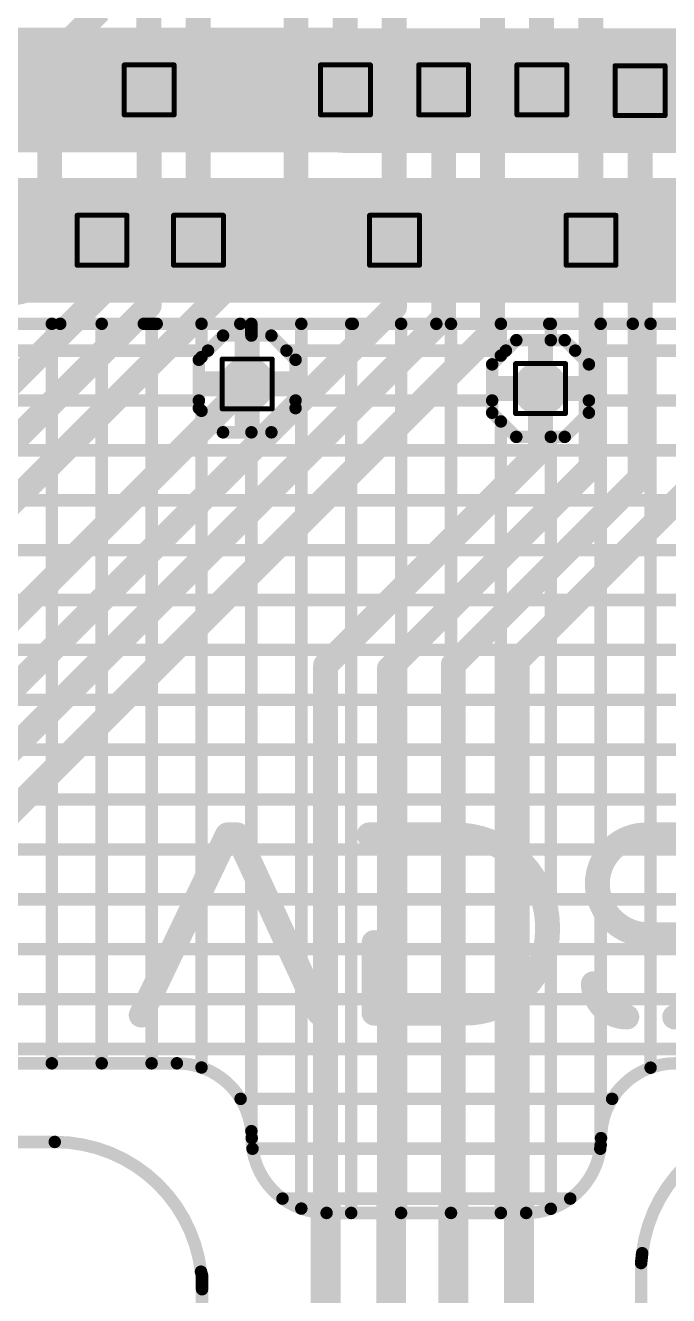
# Model space of a CAD drawing. Header units: inches. Extents: x -3.9 to 9.5, y -7 to 2.6.
# Drawn here: x -0.01 to 0.248, y -0.864 to -0.355 of the extents above; entities that cross this region are included whole.
import ezdxf

# ---------------------------------------------------------------- set-up
doc = ezdxf.new("R2010")
doc.units = ezdxf.units.IN
doc.header["$MEASUREMENT"] = 0
for name, color, linetype in [('Board Outline', 216, 'Continuous'), ('Bottom Layer', 5, 'Continuous'), ('Bottom Solder', 6, 'Continuous'), ('Drill Drawing', 1, 'Continuous'), ('Top Layer', 1, 'Continuous'), ('Top Overlay', 2, 'Continuous'), ('Top Solder', 216, 'Continuous'), ('Via Holes', 16, 'Continuous')]:
    doc.layers.add(name, color=color, linetype=linetype)

msp = doc.modelspace()

# ---------------------------------------------------------------- hatches: boundary and pattern name
at = {"layer": 'Bottom Layer'}
h = msp.add_hatch(color=5, dxfattribs=at)
edge = h.paths.add_edge_path()
edge.add_arc((0.03964, -0.38081), 0.00689, 0, 360)
h = msp.add_hatch(color=5, dxfattribs=at)
edge = h.paths.add_edge_path()
edge.add_arc((0.11831, -0.38081), 0.00689, 0, 360)
h = msp.add_hatch(color=5, dxfattribs=at)
edge = h.paths.add_edge_path()
edge.add_arc((0.15768, -0.38081), 0.00689, 0, 360)
h = msp.add_hatch(color=5, dxfattribs=at)
edge = h.paths.add_edge_path()
edge.add_arc((0.19705, -0.38081), 0.00689, 0, 360)
h = msp.add_hatch(color=5, dxfattribs=at)
edge = h.paths.add_edge_path()
edge.add_arc((0.23642, -0.38111), 0.00689, 0, 360)
h = msp.add_hatch(color=5, dxfattribs=at)
edge = h.paths.add_edge_path()
edge.add_arc((0.02075, -0.44111), 0.00689, 0, 360)
h = msp.add_hatch(color=5, dxfattribs=at)
edge = h.paths.add_edge_path()
edge.add_arc((0.05941, -0.44111), 0.00689, 0, 360)
h = msp.add_hatch(color=5, dxfattribs=at)
edge = h.paths.add_edge_path()
edge.add_arc((0.138, -0.44111), 0.00689, 0, 360)
h = msp.add_hatch(color=5, dxfattribs=at)
edge = h.paths.add_edge_path()
edge.add_arc((0.21674, -0.44111), 0.00689, 0, 360)
h = msp.add_hatch(color=5, dxfattribs=at)
edge = h.paths.add_edge_path()
edge.add_arc((0.07894, -0.49872), 0.00689, 0, 360)
h = msp.add_hatch(color=5, dxfattribs=at)
edge = h.paths.add_edge_path()
edge.add_arc((0.19651, -0.50057), 0.00689, 0, 360)
at = {"layer": 'Bottom Solder'}
h = msp.add_hatch(color=6, dxfattribs=at)
edge = h.paths.add_edge_path()
edge.add_arc((0.03964, -0.38081), 0.01089, 0, 360)
h = msp.add_hatch(color=6, dxfattribs=at)
edge = h.paths.add_edge_path()
edge.add_arc((0.11831, -0.38081), 0.01089, 0, 360)
h = msp.add_hatch(color=6, dxfattribs=at)
edge = h.paths.add_edge_path()
edge.add_arc((0.15768, -0.38081), 0.01089, 0, 360)
h = msp.add_hatch(color=6, dxfattribs=at)
edge = h.paths.add_edge_path()
edge.add_arc((0.19705, -0.38081), 0.01089, 0, 360)
h = msp.add_hatch(color=6, dxfattribs=at)
edge = h.paths.add_edge_path()
edge.add_arc((0.23642, -0.38111), 0.01089, 0, 360)
h = msp.add_hatch(color=6, dxfattribs=at)
edge = h.paths.add_edge_path()
edge.add_arc((0.02075, -0.44111), 0.01089, 0, 360)
h = msp.add_hatch(color=6, dxfattribs=at)
edge = h.paths.add_edge_path()
edge.add_arc((0.05941, -0.44111), 0.01089, 0, 360)
h = msp.add_hatch(color=6, dxfattribs=at)
edge = h.paths.add_edge_path()
edge.add_arc((0.138, -0.44111), 0.01089, 0, 360)
h = msp.add_hatch(color=6, dxfattribs=at)
edge = h.paths.add_edge_path()
edge.add_arc((0.21674, -0.44111), 0.01089, 0, 360)
h = msp.add_hatch(color=6, dxfattribs=at)
edge = h.paths.add_edge_path()
edge.add_arc((0.07894, -0.49872), 0.01089, 0, 360)
h = msp.add_hatch(color=6, dxfattribs=at)
edge = h.paths.add_edge_path()
edge.add_arc((0.19651, -0.50057), 0.01089, 0, 360)
at = {"layer": 'Top Layer'}
h = msp.add_hatch(color=1, dxfattribs=at)
edge = h.paths.add_edge_path()
edge.add_arc((0.03964, -0.38081), 0.00689, 0, 360)
h = msp.add_hatch(color=1, dxfattribs=at)
edge = h.paths.add_edge_path()
edge.add_arc((0.11831, -0.38081), 0.00689, 0, 360)
h = msp.add_hatch(color=1, dxfattribs=at)
edge = h.paths.add_edge_path()
edge.add_arc((0.15768, -0.38081), 0.00689, 0, 360)
h = msp.add_hatch(color=1, dxfattribs=at)
edge = h.paths.add_edge_path()
edge.add_arc((0.19705, -0.38081), 0.00689, 0, 360)
h = msp.add_hatch(color=1, dxfattribs=at)
edge = h.paths.add_edge_path()
edge.add_arc((0.23642, -0.38111), 0.00689, 0, 360)
h = msp.add_hatch(color=1, dxfattribs=at)
edge = h.paths.add_edge_path()
edge.add_arc((0.02075, -0.44111), 0.00689, 0, 360)
h = msp.add_hatch(color=1, dxfattribs=at)
edge = h.paths.add_edge_path()
edge.add_arc((0.05941, -0.44111), 0.00689, 0, 360)
h = msp.add_hatch(color=1, dxfattribs=at)
edge = h.paths.add_edge_path()
edge.add_arc((0.138, -0.44111), 0.00689, 0, 360)
h = msp.add_hatch(color=1, dxfattribs=at)
edge = h.paths.add_edge_path()
edge.add_arc((0.21674, -0.44111), 0.00689, 0, 360)
h = msp.add_hatch(color=1, dxfattribs=at)
edge = h.paths.add_edge_path()
edge.add_arc((0.07894, -0.49872), 0.00689, 0, 360)
h = msp.add_hatch(color=1, dxfattribs=at)
edge = h.paths.add_edge_path()
edge.add_arc((0.19651, -0.50057), 0.00689, 0, 360)
at = {"layer": 'Top Solder'}
h = msp.add_hatch(color=216, dxfattribs=at)
edge = h.paths.add_edge_path()
edge.add_arc((0.03964, -0.38081), 0.01089, 0, 360)
h = msp.add_hatch(color=216, dxfattribs=at)
edge = h.paths.add_edge_path()
edge.add_arc((0.11831, -0.38081), 0.01089, 0, 360)
h = msp.add_hatch(color=216, dxfattribs=at)
edge = h.paths.add_edge_path()
edge.add_arc((0.15768, -0.38081), 0.01089, 0, 360)
h = msp.add_hatch(color=216, dxfattribs=at)
edge = h.paths.add_edge_path()
edge.add_arc((0.19705, -0.38081), 0.01089, 0, 360)
h = msp.add_hatch(color=216, dxfattribs=at)
edge = h.paths.add_edge_path()
edge.add_arc((0.23642, -0.38111), 0.01089, 0, 360)
h = msp.add_hatch(color=216, dxfattribs=at)
edge = h.paths.add_edge_path()
edge.add_arc((0.02075, -0.44111), 0.01089, 0, 360)
h = msp.add_hatch(color=216, dxfattribs=at)
edge = h.paths.add_edge_path()
edge.add_arc((0.05941, -0.44111), 0.01089, 0, 360)
h = msp.add_hatch(color=216, dxfattribs=at)
edge = h.paths.add_edge_path()
edge.add_arc((0.138, -0.44111), 0.01089, 0, 360)
h = msp.add_hatch(color=216, dxfattribs=at)
edge = h.paths.add_edge_path()
edge.add_arc((0.21674, -0.44111), 0.01089, 0, 360)
h = msp.add_hatch(color=216, dxfattribs=at)
edge = h.paths.add_edge_path()
edge.add_arc((0.07894, -0.49872), 0.01089, 0, 360)
h = msp.add_hatch(color=216, dxfattribs=at)
edge = h.paths.add_edge_path()
edge.add_arc((0.19651, -0.50057), 0.01089, 0, 360)
at = {"layer": 'Via Holes'}
h = msp.add_hatch(color=7, dxfattribs=at)
edge = h.paths.add_edge_path()
edge.add_arc((0.03964, -0.38081), 0.00394, 0, 360)
h = msp.add_hatch(color=7, dxfattribs=at)
edge = h.paths.add_edge_path()
edge.add_arc((0.11831, -0.38081), 0.00394, 0, 360)
h = msp.add_hatch(color=7, dxfattribs=at)
edge = h.paths.add_edge_path()
edge.add_arc((0.15768, -0.38081), 0.00394, 0, 360)
h = msp.add_hatch(color=7, dxfattribs=at)
edge = h.paths.add_edge_path()
edge.add_arc((0.19705, -0.38081), 0.00394, 0, 360)
h = msp.add_hatch(color=7, dxfattribs=at)
edge = h.paths.add_edge_path()
edge.add_arc((0.23642, -0.38111), 0.00394, 0, 360)
h = msp.add_hatch(color=7, dxfattribs=at)
edge = h.paths.add_edge_path()
edge.add_arc((0.02075, -0.44111), 0.00394, 0, 360)
h = msp.add_hatch(color=7, dxfattribs=at)
edge = h.paths.add_edge_path()
edge.add_arc((0.05941, -0.44111), 0.00394, 0, 360)
h = msp.add_hatch(color=7, dxfattribs=at)
edge = h.paths.add_edge_path()
edge.add_arc((0.138, -0.44111), 0.00394, 0, 360)
h = msp.add_hatch(color=7, dxfattribs=at)
edge = h.paths.add_edge_path()
edge.add_arc((0.21674, -0.44111), 0.00394, 0, 360)
h = msp.add_hatch(color=7, dxfattribs=at)
edge = h.paths.add_edge_path()
edge.add_arc((0.07894, -0.49872), 0.00394, 0, 360)
h = msp.add_hatch(color=7, dxfattribs=at)
edge = h.paths.add_edge_path()
edge.add_arc((0.19651, -0.50057), 0.00394, 0, 360)

# ---------------------------------------------------------------- linework, layer by layer
at = {"layer": 'Board Outline', "const_width": 0.005}
for points in [[(0.23725, -0.84725, -0.37962), (0.29588, -0.79524)], [(0.00179, -0.80264, -0.37962), (0.06042, -0.85466)]]:
    msp.add_lwpolyline(points, format="xyb", dxfattribs=at)
for points in [[(-0.03762, -0.80264), (0.00179, -0.80264)], [(0.23683, -0.85119), (0.23725, -0.84725)], [(0.23683, -0.89088), (0.23683, -0.85119)], [(0.06042, -0.85466), (0.06084, -0.85623)], [(0.06084, -0.86123), (0.06084, -0.85623)], [(0.06084, -0.86123), (0.06084, -0.8617)], [(0.06084, -0.87723), (0.06084, -0.8617)]]:
    msp.add_lwpolyline(points, dxfattribs=at)
at = {"layer": 'Board Outline', "const_width": 0.0025}
for points in [[(0.00054, -0.80264, 1), (0.00304, -0.80264, 1)], [(0.00054, -0.80264, 1), (0.00304, -0.80264, 1)], [(0.236, -0.84725, 1), (0.2385, -0.84725, 1)], [(0.236, -0.84725, 1), (0.2385, -0.84725, 1)], [(0.23558, -0.85119, 1), (0.23808, -0.85119, 1)], [(0.23558, -0.85119, 1), (0.23808, -0.85119, 1)], [(0.05917, -0.85466, 1), (0.06167, -0.85466, 1)], [(0.05917, -0.85466, 1), (0.06167, -0.85466, 1)], [(0.05959, -0.85623, 1), (0.06209, -0.85623, 1)], [(0.05959, -0.85623, 1), (0.06209, -0.85623, 1)], [(0.05959, -0.86123, 1), (0.06209, -0.86123, 1)], [(0.05959, -0.86123, 1), (0.06209, -0.86123, 1)], [(0.05959, -0.8617, 1), (0.06209, -0.8617, 1)], [(0.05959, -0.8617, 1), (0.06209, -0.8617, 1)]]:
    msp.add_lwpolyline(points, format="xyb", close=True, dxfattribs=at)
at = {"layer": 'Bottom Layer'}
for points, const_width in [([(0.03954, -0.38071), (0.03954, -0.08312)], 0.01), ([(0.05927, -0.44111), (0.05927, -0.08316)], 0.01), ([(0.09849, -0.4325), (0.09849, -0.08301)], 0.01), ([(0.11818, -0.38081), (0.11818, -0.08301)], 0.01), ([(0.13786, -0.44111), (0.13786, -0.08301)], 0.01), ([(0.17724, -0.47763), (0.17724, -0.08301)], 0.01), ([(0.19692, -0.38081), (0.19692, -0.08301)], 0.01), ([(0.21667, -0.44105), (0.21667, -0.08308)], 0.01), ([(-0.00025, -0.36911), (0.01975, -0.34911)], 0.01), ([(-0.00025, -0.44711), (-0.00025, -0.36911)], 0.01), ([(0.03954, -0.38071), (0.03964, -0.38081)], 0.01), ([(0.03964, -0.46731), (0.03964, -0.38081)], 0.01), ([(0.15768, -0.47223), (0.15768, -0.38095)], 0.01), ([(0.23642, -0.5364), (0.23642, -0.38125)], 0.01), ([(-0.20012, -0.73111), (0.09849, -0.4325)], 0.01), ([(0.02003, -0.44184), (0.02075, -0.44111)], 0.01), ([(0.02003, -0.46288), (0.02003, -0.44184)], 0.01), ([(0.138, -0.46787), (0.138, -0.44111)], 0.01), ([(0.21661, -0.44111), (0.21667, -0.44105)], 0.01), ([(0.21661, -0.44111), (0.21674, -0.44125)], 0.01), ([(0.21674, -0.53205), (0.21674, -0.44125)], 0.01), ([(-0.1962, -0.67911), (0.02003, -0.46288)], 0.01), ([(-0.19816, -0.70511), (0.03964, -0.46731)], 0.01), ([(-0.19201, -0.79788), (0.138, -0.46787)], 0.01), ([(-0.16595, -0.79586), (0.15768, -0.47223)], 0.01), ([(-0.1401, -0.79497), (0.17724, -0.47763)], 0.01), ([(-0.21921, -0.79687), (0.07894, -0.49872)], 0.01), ([(0.19651, -0.52536), (0.19651, -0.50057)], 0.01), ([(0.11037, -0.6115), (0.19651, -0.52536)], 0.01), ([(0.13596, -0.61283), (0.21674, -0.53205)], 0.01), ([(0.16155, -0.61128), (0.23642, -0.5364)], 0.01), ([(0.18714, -0.60973), (0.25598, -0.54089)], 0.01), ([(0.18714, -0.82674), (0.18714, -0.60973)], 0.01), ([(0.11037, -0.82674), (0.11037, -0.6115)], 0.01), ([(0.13596, -0.82603), (0.13596, -0.61283)], 0.01), ([(0.16155, -0.82674), (0.16155, -0.61128)], 0.01), ([(0.11037, -4.033), (0.11037, -0.82674)], 0.012), ([(0.13665, -4.05129), (0.13665, -0.82672)], 0.012), ([(0.16155, -4.033), (0.16155, -0.82674)], 0.012), ([(0.18783, -0.82743), (0.18817, -4.05129)], 0.012)]:
    msp.add_lwpolyline(points, dxfattribs=dict(at, const_width=const_width))
for points, const_width in [([(-0.00275, -0.36911, 1), (0.00225, -0.36911, 1)], 0.005), ([(-0.00275, -0.36911, 1), (0.00225, -0.36911, 1)], 0.005), ([(0.03704, -0.38071, 1), (0.04204, -0.38071, 1)], 0.005), ([(0.03704, -0.38071, 1), (0.04204, -0.38071, 1)], 0.005), ([(0.03714, -0.38081, 1), (0.04214, -0.38081, 1)], 0.005), ([(0.03714, -0.38081, 1), (0.04214, -0.38081, 1)], 0.005), ([(0.11568, -0.38081, 1), (0.12068, -0.38081, 1)], 0.005), ([(0.15518, -0.38095, 1), (0.16018, -0.38095, 1)], 0.005), ([(0.19442, -0.38081, 1), (0.19942, -0.38081, 1)], 0.005), ([(0.23392, -0.38125, 1), (0.23892, -0.38125, 1)], 0.005), ([(0.09599, -0.4325, 1), (0.101, -0.4325, 1)], 0.005), ([(0.09599, -0.4325, 1), (0.101, -0.4325, 1)], 0.005), ([(0.01753, -0.44184, 1), (0.02253, -0.44184, 1)], 0.005), ([(0.01753, -0.44184, 1), (0.02253, -0.44184, 1)], 0.005), ([(0.01825, -0.44111, 1), (0.02325, -0.44111, 1)], 0.005), ([(0.05677, -0.44111, 1), (0.06177, -0.44111, 1)], 0.005), ([(0.13537, -0.44111, 1), (0.14036, -0.44111, 1)], 0.005), ([(0.1355, -0.44111, 1), (0.1405, -0.44111, 1)], 0.005), ([(0.21411, -0.44111, 1), (0.21911, -0.44111, 1)], 0.005), ([(0.21411, -0.44111, 1), (0.21911, -0.44111, 1)], 0.005), ([(0.21417, -0.44105, 1), (0.21917, -0.44105, 1)], 0.005), ([(0.21417, -0.44105, 1), (0.21917, -0.44105, 1)], 0.005), ([(0.21424, -0.44125, 1), (0.21924, -0.44125, 1)], 0.005), ([(0.21424, -0.44125, 1), (0.21924, -0.44125, 1)], 0.005), ([(-0.00275, -0.44711, 1), (0.00225, -0.44711, 1)], 0.005), ([(-0.00275, -0.44711, 1), (0.00225, -0.44711, 1)], 0.005), ([(0.01753, -0.46288, 1), (0.02253, -0.46288, 1)], 0.005), ([(0.01753, -0.46288, 1), (0.02253, -0.46288, 1)], 0.005), ([(0.03714, -0.46731, 1), (0.04214, -0.46731, 1)], 0.005), ([(0.03714, -0.46731, 1), (0.04214, -0.46731, 1)], 0.005), ([(0.1355, -0.46787, 1), (0.1405, -0.46787, 1)], 0.005), ([(0.1355, -0.46787, 1), (0.1405, -0.46787, 1)], 0.005), ([(0.15518, -0.47223, 1), (0.16018, -0.47223, 1)], 0.005), ([(0.15518, -0.47223, 1), (0.16018, -0.47223, 1)], 0.005), ([(0.17474, -0.47763, 1), (0.17974, -0.47763, 1)], 0.005), ([(0.17474, -0.47763, 1), (0.17974, -0.47763, 1)], 0.005), ([(0.07644, -0.49872, 1), (0.08144, -0.49872, 1)], 0.005), ([(0.19401, -0.50057, 1), (0.19901, -0.50057, 1)], 0.005), ([(0.19401, -0.52536, 1), (0.19901, -0.52536, 1)], 0.005), ([(0.19401, -0.52536, 1), (0.19901, -0.52536, 1)], 0.005), ([(0.21424, -0.53205, 1), (0.21924, -0.53205, 1)], 0.005), ([(0.21424, -0.53205, 1), (0.21924, -0.53205, 1)], 0.005), ([(0.23392, -0.5364, 1), (0.23892, -0.5364, 1)], 0.005), ([(0.23392, -0.5364, 1), (0.23892, -0.5364, 1)], 0.005), ([(0.18464, -0.60973, 1), (0.18964, -0.60973, 1)], 0.005), ([(0.18464, -0.60973, 1), (0.18964, -0.60973, 1)], 0.005), ([(0.10787, -0.6115, 1), (0.11287, -0.6115, 1)], 0.005), ([(0.10787, -0.6115, 1), (0.11287, -0.6115, 1)], 0.005), ([(0.13346, -0.61283, 1), (0.13846, -0.61283, 1)], 0.005), ([(0.13346, -0.61283, 1), (0.13846, -0.61283, 1)], 0.005), ([(0.15905, -0.61128, 1), (0.16405, -0.61128, 1)], 0.005), ([(0.15905, -0.61128, 1), (0.16405, -0.61128, 1)], 0.005), ([(0.10737, -0.82674, 1), (0.11337, -0.82674, 1)], 0.006), ([(0.10787, -0.82674, 1), (0.11287, -0.82674, 1)], 0.005), ([(0.13365, -0.82672, 1), (0.13965, -0.82672, 1)], 0.006), ([(0.13346, -0.82603, 1), (0.13846, -0.82603, 1)], 0.005), ([(0.15855, -0.82674, 1), (0.16455, -0.82674, 1)], 0.006), ([(0.15905, -0.82674, 1), (0.16405, -0.82674, 1)], 0.005), ([(0.18483, -0.82743, 1), (0.19083, -0.82743, 1)], 0.006), ([(0.18464, -0.82674, 1), (0.18964, -0.82674, 1)], 0.005)]:
    msp.add_lwpolyline(points, format="xyb", close=True, dxfattribs=dict(at, const_width=const_width))
at = {"layer": 'Bottom Layer', "const_width": 0.01}
msp.add_lwpolyline([(-0.00025, -0.44711, -0.414214), (-0.01525, -0.46211)], format="xyb", dxfattribs=at)
at = {"layer": 'Drill Drawing', "const_width": 0.002}
for points in [[(0.02964, -0.37081), (0.04964, -0.37081)], [(0.02964, -0.39081), (0.02964, -0.37081)], [(0.04964, -0.39081), (0.04964, -0.37081)], [(0.10831, -0.37081), (0.12831, -0.37081)], [(0.10831, -0.39081), (0.10831, -0.37081)], [(0.12831, -0.39081), (0.12831, -0.37081)], [(0.14768, -0.37081), (0.16768, -0.37081)], [(0.14768, -0.39081), (0.14768, -0.37081)], [(0.16768, -0.39081), (0.16768, -0.37081)], [(0.18705, -0.37081), (0.20705, -0.37081)], [(0.18705, -0.39081), (0.18705, -0.37081)], [(0.20705, -0.39081), (0.20705, -0.37081)], [(0.22642, -0.37111), (0.24642, -0.37111)], [(0.22642, -0.39111), (0.22642, -0.37111)], [(0.24642, -0.39111), (0.24642, -0.37111)], [(0.02964, -0.39081), (0.04964, -0.39081)], [(0.10831, -0.39081), (0.12831, -0.39081)], [(0.14768, -0.39081), (0.16768, -0.39081)], [(0.18705, -0.39081), (0.20705, -0.39081)], [(0.22642, -0.39111), (0.24642, -0.39111)], [(0.01075, -0.43111), (0.03075, -0.43111)], [(0.01075, -0.45111), (0.01075, -0.43111)], [(0.03075, -0.45111), (0.03075, -0.43111)], [(0.04941, -0.43111), (0.06941, -0.43111)], [(0.04941, -0.45111), (0.04941, -0.43111)], [(0.06941, -0.45111), (0.06941, -0.43111)], [(0.128, -0.43111), (0.148, -0.43111)], [(0.128, -0.45111), (0.128, -0.43111)], [(0.148, -0.45111), (0.148, -0.43111)], [(0.20674, -0.43111), (0.22674, -0.43111)], [(0.20674, -0.45111), (0.20674, -0.43111)], [(0.22674, -0.45111), (0.22674, -0.43111)], [(0.01075, -0.45111), (0.03075, -0.45111)], [(0.04941, -0.45111), (0.06941, -0.45111)], [(0.128, -0.45111), (0.148, -0.45111)], [(0.20674, -0.45111), (0.22674, -0.45111)], [(0.06894, -0.48872), (0.08894, -0.48872)], [(0.06894, -0.50872), (0.06894, -0.48872)], [(0.08894, -0.50872), (0.08894, -0.48872)], [(0.18651, -0.49056), (0.20651, -0.49056)], [(0.18651, -0.51057), (0.18651, -0.49056)], [(0.20651, -0.51057), (0.20651, -0.49056)], [(0.06894, -0.50872), (0.08894, -0.50872)], [(0.18651, -0.51057), (0.20651, -0.51057)]]:
    msp.add_lwpolyline(points, dxfattribs=at)
at = {"layer": 'Drill Drawing', "const_width": 0.001}
for points in [[(0.02914, -0.37081, 1), (0.03014, -0.37081, 1)], [(0.02914, -0.37081, 1), (0.03014, -0.37081, 1)], [(0.04914, -0.37081, 1), (0.05014, -0.37081, 1)], [(0.04914, -0.37081, 1), (0.05014, -0.37081, 1)], [(0.10781, -0.37081, 1), (0.10881, -0.37081, 1)], [(0.10781, -0.37081, 1), (0.10881, -0.37081, 1)], [(0.12781, -0.37081, 1), (0.12881, -0.37081, 1)], [(0.12781, -0.37081, 1), (0.12881, -0.37081, 1)], [(0.14718, -0.37081, 1), (0.14818, -0.37081, 1)], [(0.14718, -0.37081, 1), (0.14818, -0.37081, 1)], [(0.16718, -0.37081, 1), (0.16818, -0.37081, 1)], [(0.16718, -0.37081, 1), (0.16818, -0.37081, 1)], [(0.18655, -0.37081, 1), (0.18755, -0.37081, 1)], [(0.18655, -0.37081, 1), (0.18755, -0.37081, 1)], [(0.20655, -0.37081, 1), (0.20755, -0.37081, 1)], [(0.20655, -0.37081, 1), (0.20755, -0.37081, 1)], [(0.22592, -0.37111, 1), (0.22692, -0.37111, 1)], [(0.22592, -0.37111, 1), (0.22692, -0.37111, 1)], [(0.24592, -0.37111, 1), (0.24692, -0.37111, 1)], [(0.24592, -0.37111, 1), (0.24692, -0.37111, 1)], [(0.02914, -0.39081, 1), (0.03014, -0.39081, 1)], [(0.02914, -0.39081, 1), (0.03014, -0.39081, 1)], [(0.04914, -0.39081, 1), (0.05014, -0.39081, 1)], [(0.04914, -0.39081, 1), (0.05014, -0.39081, 1)], [(0.10781, -0.39081, 1), (0.10881, -0.39081, 1)], [(0.10781, -0.39081, 1), (0.10881, -0.39081, 1)], [(0.12781, -0.39081, 1), (0.12881, -0.39081, 1)], [(0.12781, -0.39081, 1), (0.12881, -0.39081, 1)], [(0.14718, -0.39081, 1), (0.14818, -0.39081, 1)], [(0.14718, -0.39081, 1), (0.14818, -0.39081, 1)], [(0.16718, -0.39081, 1), (0.16818, -0.39081, 1)], [(0.16718, -0.39081, 1), (0.16818, -0.39081, 1)], [(0.18655, -0.39081, 1), (0.18755, -0.39081, 1)], [(0.18655, -0.39081, 1), (0.18755, -0.39081, 1)], [(0.20655, -0.39081, 1), (0.20755, -0.39081, 1)], [(0.20655, -0.39081, 1), (0.20755, -0.39081, 1)], [(0.22592, -0.39111, 1), (0.22692, -0.39111, 1)], [(0.22592, -0.39111, 1), (0.22692, -0.39111, 1)], [(0.24592, -0.39111, 1), (0.24692, -0.39111, 1)], [(0.24592, -0.39111, 1), (0.24692, -0.39111, 1)], [(0.01025, -0.43111, 1), (0.01125, -0.43111, 1)], [(0.01025, -0.43111, 1), (0.01125, -0.43111, 1)], [(0.03025, -0.43111, 1), (0.03125, -0.43111, 1)], [(0.03025, -0.43111, 1), (0.03125, -0.43111, 1)], [(0.04891, -0.43111, 1), (0.04991, -0.43111, 1)], [(0.04891, -0.43111, 1), (0.04991, -0.43111, 1)], [(0.06891, -0.43111, 1), (0.06991, -0.43111, 1)], [(0.06891, -0.43111, 1), (0.06991, -0.43111, 1)], [(0.1275, -0.43111, 1), (0.1285, -0.43111, 1)], [(0.1275, -0.43111, 1), (0.1285, -0.43111, 1)], [(0.1475, -0.43111, 1), (0.1485, -0.43111, 1)], [(0.1475, -0.43111, 1), (0.1485, -0.43111, 1)], [(0.20624, -0.43111, 1), (0.20724, -0.43111, 1)], [(0.20624, -0.43111, 1), (0.20724, -0.43111, 1)], [(0.22624, -0.43111, 1), (0.22724, -0.43111, 1)], [(0.22624, -0.43111, 1), (0.22724, -0.43111, 1)], [(0.01025, -0.45111, 1), (0.01125, -0.45111, 1)], [(0.01025, -0.45111, 1), (0.01125, -0.45111, 1)], [(0.03025, -0.45111, 1), (0.03125, -0.45111, 1)], [(0.03025, -0.45111, 1), (0.03125, -0.45111, 1)], [(0.04891, -0.45111, 1), (0.04991, -0.45111, 1)], [(0.04891, -0.45111, 1), (0.04991, -0.45111, 1)], [(0.06891, -0.45111, 1), (0.06991, -0.45111, 1)], [(0.06891, -0.45111, 1), (0.06991, -0.45111, 1)], [(0.1275, -0.45111, 1), (0.1285, -0.45111, 1)], [(0.1275, -0.45111, 1), (0.1285, -0.45111, 1)], [(0.1475, -0.45111, 1), (0.1485, -0.45111, 1)], [(0.1475, -0.45111, 1), (0.1485, -0.45111, 1)], [(0.20624, -0.45111, 1), (0.20724, -0.45111, 1)], [(0.20624, -0.45111, 1), (0.20724, -0.45111, 1)], [(0.22624, -0.45111, 1), (0.22724, -0.45111, 1)], [(0.22624, -0.45111, 1), (0.22724, -0.45111, 1)], [(0.06844, -0.48872, 1), (0.06944, -0.48872, 1)], [(0.06844, -0.48872, 1), (0.06944, -0.48872, 1)], [(0.08844, -0.48872, 1), (0.08944, -0.48872, 1)], [(0.08844, -0.48872, 1), (0.08944, -0.48872, 1)], [(0.18601, -0.49056, 1), (0.18701, -0.49056, 1)], [(0.18601, -0.49056, 1), (0.18701, -0.49056, 1)], [(0.20601, -0.49056, 1), (0.20701, -0.49056, 1)], [(0.20601, -0.49056, 1), (0.20701, -0.49056, 1)], [(0.06844, -0.50872, 1), (0.06944, -0.50872, 1)], [(0.06844, -0.50872, 1), (0.06944, -0.50872, 1)], [(0.08844, -0.50872, 1), (0.08944, -0.50872, 1)], [(0.08844, -0.50872, 1), (0.08944, -0.50872, 1)], [(0.18601, -0.51057, 1), (0.18701, -0.51057, 1)], [(0.18601, -0.51057, 1), (0.18701, -0.51057, 1)], [(0.20601, -0.51057, 1), (0.20701, -0.51057, 1)], [(0.20601, -0.51057, 1), (0.20701, -0.51057, 1)]]:
    msp.add_lwpolyline(points, format="xyb", close=True, dxfattribs=at)
at = {"layer": 'Top Layer'}
for points, const_width in [([(-0.05695, -0.38081), (0.03964, -0.38081)], 0.05), ([(0.03964, -0.38081), (0.11831, -0.38081)], 0.05), ([(0.11831, -0.38111), (0.23642, -0.38111)], 0.05), ([(0.23642, -0.38111), (0.31516, -0.38111)], 0.05), ([(-0.02736, -0.44111), (0.02075, -0.44111)], 0.05), ([(0.02075, -0.44111), (0.05941, -0.44111)], 0.05), ([(0.05941, -0.44111), (0.138, -0.44111)], 0.05), ([(0.138, -0.44111), (0.21674, -0.44111)], 0.05), ([(0.21674, -0.44111), (0.29548, -0.44111)], 0.05), ([(-0.04411, -0.47461), (0.004, -0.47461)], 0.005), ([(0.00062, -0.77111), (0.00062, -0.47461)], 0.005), ([(0.004, -0.47461), (0.0375, -0.47461)], 0.005), ([(0.004, -0.47461), (0.0375, -0.47461)], 0.005), ([(0.02062, -0.77111), (0.02062, -0.47461)], 0.005), ([(0.0375, -0.47461), (0.04266, -0.47461)], 0.005), ([(0.04062, -0.77111), (0.04062, -0.47461)], 0.005), ([(0.04266, -0.47461), (0.07616, -0.47461)], 0.005), ([(0.04266, -0.47461), (0.07616, -0.47461)], 0.005), ([(0.06062, -0.48796), (0.06062, -0.47461)], 0.005), ([(0.07616, -0.47461), (0.12125, -0.47461)], 0.005), ([(0.08062, -0.47933), (0.08062, -0.47461)], 0.005), ([(0.10062, -0.82935), (0.10062, -0.47461)], 0.005), ([(0.12062, -0.83111), (0.12062, -0.47461)], 0.005), ([(0.12125, -0.47461), (0.15475, -0.47461)], 0.005), ([(0.12125, -0.47461), (0.15475, -0.47461)], 0.005), ([(0.14062, -0.83111), (0.14062, -0.47461)], 0.005), ([(0.15475, -0.47461), (0.19999, -0.47461)], 0.005), ([(0.16062, -0.83111), (0.16062, -0.47461)], 0.005), ([(0.18062, -0.48736), (0.18062, -0.47461)], 0.005), ([(0.19999, -0.47461), (0.23349, -0.47461)], 0.005), ([(0.19999, -0.47461), (0.23349, -0.47461)], 0.005), ([(0.20062, -0.48118), (0.20062, -0.47461)], 0.005), ([(0.22062, -0.80392), (0.22062, -0.47461)], 0.005), ([(0.23349, -0.47461), (0.27873, -0.47461)], 0.005), ([(0.24062, -0.77287), (0.24062, -0.47461)], 0.005), ([(0.05955, -0.48903), (0.06925, -0.47933)], 0.005), ([(0.06925, -0.47933), (0.08864, -0.47933)], 0.005), ([(0.07894, -0.49872), (0.07894, -0.48183)], 0.01), ([(0.08864, -0.47933), (0.09833, -0.48903)], 0.005), ([(0.17712, -0.49087), (0.18681, -0.48118)], 0.005), ([(0.18681, -0.48118), (0.2062, -0.48118)], 0.005), ([(0.19651, -0.50057), (0.19651, -0.48368)], 0.01), ([(0.2062, -0.48118), (0.2159, -0.49087)], 0.005), ([(-0.03536, -0.48536), (0.06322, -0.48536)], 0.005), ([(0.09467, -0.48536), (0.18262, -0.48536)], 0.005), ([(0.21039, -0.48536), (0.26246, -0.48536)], 0.005), ([(0.05955, -0.50842), (0.05955, -0.48903)], 0.005), ([(0.09833, -0.50842), (0.09833, -0.48903)], 0.005), ([(0.17712, -0.51026), (0.17712, -0.49087)], 0.005), ([(0.2159, -0.51026), (0.2159, -0.49087)], 0.005), ([(0.06205, -0.49872), (0.07894, -0.49872)], 0.01), ([(0.07894, -0.49872), (0.09583, -0.49872)], 0.01), ([(0.07894, -0.51561), (0.07894, -0.49872)], 0.01), ([(0.17962, -0.50057), (0.19651, -0.50057)], 0.01), ([(0.19651, -0.50057), (0.2134, -0.50057)], 0.01), ([(0.19651, -0.51745), (0.19651, -0.50057)], 0.01), ([(-0.02986, -0.50536), (0.05955, -0.50536)], 0.005), ([(0.09833, -0.50536), (0.17712, -0.50536)], 0.005), ([(0.2159, -0.50536), (0.2564, -0.50536)], 0.005), ([(0.05955, -0.50842), (0.06925, -0.51811)], 0.005), ([(0.06062, -0.77278), (0.06062, -0.50949)], 0.005), ([(0.08864, -0.51811), (0.09833, -0.50842)], 0.005), ([(0.17712, -0.51026), (0.18681, -0.51995)], 0.005), ([(0.2062, -0.51995), (0.2159, -0.51026)], 0.005), ([(0.18062, -0.83111), (0.18062, -0.51377)], 0.005), ([(0.06925, -0.51811), (0.08864, -0.51811)], 0.005), ([(0.08062, -0.79831), (0.08062, -0.51811)], 0.005), ([(0.18681, -0.51995), (0.2062, -0.51995)], 0.005), ([(0.20062, -0.82945), (0.20062, -0.51995)], 0.005), ([(-0.23625, -0.52536), (0.88075, -0.52536)], 0.005), ([(-0.23625, -0.54536), (0.88075, -0.54536)], 0.005), ([(-0.23625, -0.56536), (0.88075, -0.56536)], 0.005), ([(-0.23625, -0.58536), (0.88075, -0.58536)], 0.005), ([(-0.23739, -0.60536), (0.88142, -0.60536)], 0.005), ([(-0.25645, -0.62536), (0.89225, -0.62536)], 0.005), ([(-0.26925, -0.64536), (0.9274, -0.64536)], 0.005), ([(-0.26925, -0.66536), (0.93013, -0.66536)], 0.005), ([(-0.26925, -0.68536), (0.93037, -0.68536)], 0.005), ([(-0.26925, -0.70536), (0.93037, -0.70536)], 0.005), ([(-0.26925, -0.72536), (0.93075, -0.72536)], 0.005), ([(-0.26925, -0.74536), (0.93075, -0.74536)], 0.005), ([(-0.26925, -0.76536), (0.93075, -0.76536)], 0.005), ([(-0.07925, -0.77111), (0.05075, -0.77111)], 0.005), ([(0.07629, -0.78536), (0.22521, -0.78536)], 0.005), ([(0.08106, -0.80536), (0.22045, -0.80536)], 0.005), ([(0.09309, -0.82536), (0.20843, -0.82536)], 0.005), ([(0.11075, -0.83111), (0.19075, -0.83111)], 0.005)]:
    msp.add_lwpolyline(points, dxfattribs=dict(at, const_width=const_width))
for points, const_width in [([(0.02714, -0.38081, 1), (0.05214, -0.38081, 1)], 0.025), ([(0.02714, -0.38081, 1), (0.05214, -0.38081, 1)], 0.025), ([(0.10581, -0.38081, 1), (0.13081, -0.38081, 1)], 0.025), ([(0.10581, -0.38111, 1), (0.13081, -0.38111, 1)], 0.025), ([(0.22392, -0.38111, 1), (0.24892, -0.38111, 1)], 0.025), ([(0.22392, -0.38111, 1), (0.24892, -0.38111, 1)], 0.025), ([(-0.03986, -0.44111, 1), (-0.01486, -0.44111, 1)], 0.025), ([(0.00825, -0.44111, 1), (0.03325, -0.44111, 1)], 0.025), ([(0.00825, -0.44111, 1), (0.03325, -0.44111, 1)], 0.025), ([(0.04691, -0.44111, 1), (0.07191, -0.44111, 1)], 0.025), ([(0.04691, -0.44111, 1), (0.07191, -0.44111, 1)], 0.025), ([(0.1255, -0.44111, 1), (0.1505, -0.44111, 1)], 0.025), ([(0.1255, -0.44111, 1), (0.1505, -0.44111, 1)], 0.025), ([(0.20424, -0.44111, 1), (0.22924, -0.44111, 1)], 0.025), ([(0.20424, -0.44111, 1), (0.22924, -0.44111, 1)], 0.025), ([(-0.00063, -0.47461, 1), (0.00187, -0.47461, 1)], 0.0025), ([(0.00275, -0.47461, 1), (0.00525, -0.47461, 1)], 0.0025), ([(0.00275, -0.47461, 1), (0.00525, -0.47461, 1)], 0.0025), ([(0.00275, -0.47461, 1), (0.00525, -0.47461, 1)], 0.0025), ([(0.01937, -0.47461, 1), (0.02187, -0.47461, 1)], 0.0025), ([(0.03625, -0.47461, 1), (0.03875, -0.47461, 1)], 0.0025), ([(0.03625, -0.47461, 1), (0.03875, -0.47461, 1)], 0.0025), ([(0.03625, -0.47461, 1), (0.03875, -0.47461, 1)], 0.0025), ([(0.03937, -0.47461, 1), (0.04187, -0.47461, 1)], 0.0025), ([(0.04141, -0.47461, 1), (0.04391, -0.47461, 1)], 0.0025), ([(0.04141, -0.47461, 1), (0.04391, -0.47461, 1)], 0.0025), ([(0.04141, -0.47461, 1), (0.04391, -0.47461, 1)], 0.0025), ([(0.05937, -0.47461, 1), (0.06187, -0.47461, 1)], 0.0025), ([(0.07491, -0.47461, 1), (0.07741, -0.47461, 1)], 0.0025), ([(0.07491, -0.47461, 1), (0.07741, -0.47461, 1)], 0.0025), ([(0.07491, -0.47461, 1), (0.07741, -0.47461, 1)], 0.0025), ([(0.07937, -0.47461, 1), (0.08187, -0.47461, 1)], 0.0025), ([(0.09937, -0.47461, 1), (0.10187, -0.47461, 1)], 0.0025), ([(0.11937, -0.47461, 1), (0.12187, -0.47461, 1)], 0.0025), ([(0.12, -0.47461, 1), (0.1225, -0.47461, 1)], 0.0025), ([(0.12, -0.47461, 1), (0.1225, -0.47461, 1)], 0.0025), ([(0.12, -0.47461, 1), (0.1225, -0.47461, 1)], 0.0025), ([(0.13937, -0.47461, 1), (0.14187, -0.47461, 1)], 0.0025), ([(0.1535, -0.47461, 1), (0.156, -0.47461, 1)], 0.0025), ([(0.1535, -0.47461, 1), (0.156, -0.47461, 1)], 0.0025), ([(0.1535, -0.47461, 1), (0.156, -0.47461, 1)], 0.0025), ([(0.15937, -0.47461, 1), (0.16187, -0.47461, 1)], 0.0025), ([(0.17937, -0.47461, 1), (0.18187, -0.47461, 1)], 0.0025), ([(0.19874, -0.47461, 1), (0.20124, -0.47461, 1)], 0.0025), ([(0.19874, -0.47461, 1), (0.20124, -0.47461, 1)], 0.0025), ([(0.19874, -0.47461, 1), (0.20124, -0.47461, 1)], 0.0025), ([(0.19937, -0.47461, 1), (0.20187, -0.47461, 1)], 0.0025), ([(0.21937, -0.47461, 1), (0.22187, -0.47461, 1)], 0.0025), ([(0.23224, -0.47461, 1), (0.23474, -0.47461, 1)], 0.0025), ([(0.23224, -0.47461, 1), (0.23474, -0.47461, 1)], 0.0025), ([(0.23224, -0.47461, 1), (0.23474, -0.47461, 1)], 0.0025), ([(0.23937, -0.47461, 1), (0.24187, -0.47461, 1)], 0.0025), ([(0.068, -0.47933, 1), (0.0705, -0.47933, 1)], 0.0025), ([(0.068, -0.47933, 1), (0.0705, -0.47933, 1)], 0.0025), ([(0.07644, -0.48183, 1), (0.08144, -0.48183, 1)], 0.005), ([(0.07937, -0.47933, 1), (0.08187, -0.47933, 1)], 0.0025), ([(0.08739, -0.47933, 1), (0.08989, -0.47933, 1)], 0.0025), ([(0.08739, -0.47933, 1), (0.08989, -0.47933, 1)], 0.0025), ([(0.18556, -0.48118, 1), (0.18806, -0.48118, 1)], 0.0025), ([(0.18556, -0.48118, 1), (0.18806, -0.48118, 1)], 0.0025), ([(0.19401, -0.48368, 1), (0.19901, -0.48368, 1)], 0.005), ([(0.19937, -0.48118, 1), (0.20187, -0.48118, 1)], 0.0025), ([(0.20495, -0.48118, 1), (0.20745, -0.48118, 1)], 0.0025), ([(0.20495, -0.48118, 1), (0.20745, -0.48118, 1)], 0.0025), ([(0.06197, -0.48536, 1), (0.06447, -0.48536, 1)], 0.0025), ([(0.09342, -0.48536, 1), (0.09592, -0.48536, 1)], 0.0025), ([(0.18137, -0.48536, 1), (0.18387, -0.48536, 1)], 0.0025), ([(0.20914, -0.48536, 1), (0.21164, -0.48536, 1)], 0.0025), ([(0.0583, -0.48903, 1), (0.0608, -0.48903, 1)], 0.0025), ([(0.0583, -0.48903, 1), (0.0608, -0.48903, 1)], 0.0025), ([(0.05937, -0.48796, 1), (0.06187, -0.48796, 1)], 0.0025), ([(0.09708, -0.48903, 1), (0.09958, -0.48903, 1)], 0.0025), ([(0.09708, -0.48903, 1), (0.09958, -0.48903, 1)], 0.0025), ([(0.17587, -0.49087, 1), (0.17837, -0.49087, 1)], 0.0025), ([(0.17587, -0.49087, 1), (0.17837, -0.49087, 1)], 0.0025), ([(0.17937, -0.48736, 1), (0.18187, -0.48736, 1)], 0.0025), ([(0.21465, -0.49087, 1), (0.21715, -0.49087, 1)], 0.0025), ([(0.21465, -0.49087, 1), (0.21715, -0.49087, 1)], 0.0025), ([(0.05955, -0.49872, 1), (0.06455, -0.49872, 1)], 0.005), ([(0.07644, -0.49872, 1), (0.08144, -0.49872, 1)], 0.005), ([(0.07644, -0.49872, 1), (0.08144, -0.49872, 1)], 0.005), ([(0.07644, -0.49872, 1), (0.08144, -0.49872, 1)], 0.005), ([(0.07644, -0.49872, 1), (0.08144, -0.49872, 1)], 0.005), ([(0.09333, -0.49872, 1), (0.09833, -0.49872, 1)], 0.005), ([(0.17712, -0.50057, 1), (0.18212, -0.50057, 1)], 0.005), ([(0.19401, -0.50057, 1), (0.19901, -0.50057, 1)], 0.005), ([(0.19401, -0.50057, 1), (0.19901, -0.50057, 1)], 0.005), ([(0.19401, -0.50057, 1), (0.19901, -0.50057, 1)], 0.005), ([(0.19401, -0.50057, 1), (0.19901, -0.50057, 1)], 0.005), ([(0.2109, -0.50057, 1), (0.2159, -0.50057, 1)], 0.005), ([(0.0583, -0.50536, 1), (0.0608, -0.50536, 1)], 0.0025), ([(0.09708, -0.50536, 1), (0.09958, -0.50536, 1)], 0.0025), ([(0.17587, -0.50536, 1), (0.17837, -0.50536, 1)], 0.0025), ([(0.21465, -0.50536, 1), (0.21715, -0.50536, 1)], 0.0025), ([(0.0583, -0.50842, 1), (0.0608, -0.50842, 1)], 0.0025), ([(0.0583, -0.50842, 1), (0.0608, -0.50842, 1)], 0.0025), ([(0.05937, -0.50949, 1), (0.06187, -0.50949, 1)], 0.0025), ([(0.09708, -0.50842, 1), (0.09958, -0.50842, 1)], 0.0025), ([(0.09708, -0.50842, 1), (0.09958, -0.50842, 1)], 0.0025), ([(0.17587, -0.51026, 1), (0.17837, -0.51026, 1)], 0.0025), ([(0.17587, -0.51026, 1), (0.17837, -0.51026, 1)], 0.0025), ([(0.21465, -0.51026, 1), (0.21715, -0.51026, 1)], 0.0025), ([(0.21465, -0.51026, 1), (0.21715, -0.51026, 1)], 0.0025), ([(0.07644, -0.51561, 1), (0.08144, -0.51561, 1)], 0.005), ([(0.17937, -0.51377, 1), (0.18187, -0.51377, 1)], 0.0025), ([(0.19401, -0.51745, 1), (0.19901, -0.51745, 1)], 0.005), ([(0.068, -0.51811, 1), (0.0705, -0.51811, 1)], 0.0025), ([(0.068, -0.51811, 1), (0.0705, -0.51811, 1)], 0.0025), ([(0.07937, -0.51811, 1), (0.08187, -0.51811, 1)], 0.0025), ([(0.08739, -0.51811, 1), (0.08989, -0.51811, 1)], 0.0025), ([(0.08739, -0.51811, 1), (0.08989, -0.51811, 1)], 0.0025), ([(0.18556, -0.51995, 1), (0.18806, -0.51995, 1)], 0.0025), ([(0.18556, -0.51995, 1), (0.18806, -0.51995, 1)], 0.0025), ([(0.19937, -0.51995, 1), (0.20187, -0.51995, 1)], 0.0025), ([(0.20495, -0.51995, 1), (0.20745, -0.51995, 1)], 0.0025), ([(0.20495, -0.51995, 1), (0.20745, -0.51995, 1)], 0.0025), ([(-0.00063, -0.77111, 1), (0.00187, -0.77111, 1)], 0.0025), ([(0.01937, -0.77111, 1), (0.02187, -0.77111, 1)], 0.0025), ([(0.03937, -0.77111, 1), (0.04187, -0.77111, 1)], 0.0025), ([(0.0495, -0.77111, 1), (0.052, -0.77111, 1)], 0.0025), ([(0.0495, -0.77111, 1), (0.052, -0.77111, 1)], 0.0025), ([(0.05937, -0.77278, 1), (0.06187, -0.77278, 1)], 0.0025), ([(0.23937, -0.77287, 1), (0.24187, -0.77287, 1)], 0.0025), ([(0.07504, -0.78536, 1), (0.07754, -0.78536, 1)], 0.0025), ([(0.22396, -0.78536, 1), (0.22646, -0.78536, 1)], 0.0025), ([(0.07937, -0.79831, 1), (0.08187, -0.79831, 1)], 0.0025), ([(0.0795, -0.8011, 1), (0.082, -0.8011, 1)], 0.0025), ([(0.0795, -0.80111, 1), (0.082, -0.80111, 1)], 0.0025), ([(0.2195, -0.80111, 1), (0.222, -0.80111, 1)], 0.0025), ([(0.2195, -0.80113, 1), (0.222, -0.80113, 1)], 0.0025), ([(0.07981, -0.80536, 1), (0.08231, -0.80536, 1)], 0.0025), ([(0.2192, -0.80536, 1), (0.2217, -0.80536, 1)], 0.0025), ([(0.21937, -0.80392, 1), (0.22187, -0.80392, 1)], 0.0025), ([(0.09184, -0.82536, 1), (0.09434, -0.82536, 1)], 0.0025), ([(0.20718, -0.82536, 1), (0.20968, -0.82536, 1)], 0.0025), ([(0.09937, -0.82935, 1), (0.10187, -0.82935, 1)], 0.0025), ([(0.1095, -0.83111, 1), (0.112, -0.83111, 1)], 0.0025), ([(0.1095, -0.83111, 1), (0.112, -0.83111, 1)], 0.0025), ([(0.11937, -0.83111, 1), (0.12187, -0.83111, 1)], 0.0025), ([(0.13937, -0.83111, 1), (0.14187, -0.83111, 1)], 0.0025), ([(0.15937, -0.83111, 1), (0.16187, -0.83111, 1)], 0.0025), ([(0.17937, -0.83111, 1), (0.18187, -0.83111, 1)], 0.0025), ([(0.1895, -0.83111, 1), (0.192, -0.83111, 1)], 0.0025), ([(0.1895, -0.83111, 1), (0.192, -0.83111, 1)], 0.0025), ([(0.19937, -0.82945, 1), (0.20187, -0.82945, 1)], 0.0025)]:
    msp.add_lwpolyline(points, format="xyb", close=True, dxfattribs=dict(at, const_width=const_width))
at = {"layer": 'Top Layer', "const_width": 0.005}
for points in [[(0.05075, -0.77111, -0.414343), (0.08075, -0.8011)], [(0.22075, -0.80111, -0.414535), (0.25075, -0.77111)], [(0.11075, -0.83111, -0.414272), (0.08075, -0.80111)], [(0.22075, -0.80113, -0.414371), (0.19075, -0.83111)]]:
    msp.add_lwpolyline(points, format="xyb", dxfattribs=at)
at = {"layer": 'Top Overlay', "const_width": 0.01}
for points in [[(0.03646, -0.75176), (0.07101, -0.67953)], [(0.07101, -0.67953), (0.07493, -0.67953)], [(0.07493, -0.67953), (0.1079, -0.75097)], [(0.12783, -0.67953), (0.16237, -0.67953)], [(0.23892, -0.67953), (0.25344, -0.67953)], [(0.1993, -0.718), (0.1993, -0.71649)], [(0.12979, -0.75097), (0.12979, -0.72271)], [(0.2397, -0.71957), (0.26443, -0.71957)], [(0.12979, -0.75097), (0.1608, -0.75097)], [(0.1608, -0.75097), (0.16633, -0.75097)], [(0.2503, -0.75254), (0.266, -0.75254)]]:
    msp.add_lwpolyline(points, dxfattribs=at)
at = {"layer": 'Top Overlay', "const_width": 0.005}
for points in [[(0.06851, -0.67953, 1), (0.07351, -0.67953, 1)], [(0.06851, -0.67953, 1), (0.07351, -0.67953, 1)], [(0.07243, -0.67953, 1), (0.07743, -0.67953, 1)], [(0.07243, -0.67953, 1), (0.07743, -0.67953, 1)], [(0.12533, -0.67953, 1), (0.13033, -0.67953, 1)], [(0.15987, -0.67953, 1), (0.16487, -0.67953, 1)], [(0.15987, -0.67953, 1), (0.16487, -0.67953, 1)], [(0.23642, -0.67953, 1), (0.24142, -0.67953, 1)], [(0.23642, -0.67953, 1), (0.24142, -0.67953, 1)], [(0.21679, -0.69916, 1), (0.22179, -0.69916, 1)], [(0.21679, -0.69916, 1), (0.22179, -0.69916, 1)], [(0.1968, -0.71649, 1), (0.2018, -0.71649, 1)], [(0.19683, -0.71649, 1), (0.20183, -0.71649, 1)], [(0.12729, -0.72271, 1), (0.13229, -0.72271, 1)], [(0.1968, -0.718, 1), (0.2018, -0.718, 1)], [(0.1968, -0.718, 1), (0.2018, -0.718, 1)], [(0.2372, -0.71957, 1), (0.2422, -0.71957, 1)], [(0.2372, -0.71957, 1), (0.2422, -0.71957, 1)], [(0.21522, -0.7392, 1), (0.22022, -0.7392, 1)], [(0.03396, -0.75176, 1), (0.03896, -0.75176, 1)], [(0.1054, -0.75097, 1), (0.1104, -0.75097, 1)], [(0.12729, -0.75097, 1), (0.13229, -0.75097, 1)], [(0.12729, -0.75097, 1), (0.13229, -0.75097, 1)], [(0.1583, -0.75097, 1), (0.1633, -0.75097, 1)], [(0.1583, -0.75097, 1), (0.1633, -0.75097, 1)], [(0.16383, -0.75097, 1), (0.16883, -0.75097, 1)], [(0.16383, -0.75097, 1), (0.16883, -0.75097, 1)], [(0.22857, -0.75254, 1), (0.23357, -0.75254, 1)], [(0.2478, -0.75254, 1), (0.2528, -0.75254, 1)]]:
    msp.add_lwpolyline(points, format="xyb", close=True, dxfattribs=at)
at = {"layer": 'Top Overlay', "const_width": 0.01}
for points in [[(0.16237, -0.67953, -0.414214), (0.19933, -0.71649)], [(0.21929, -0.69916, -0.414214), (0.23892, -0.67953)], [(0.2397, -0.71957, -0.414214), (0.21929, -0.69916)], [(0.1993, -0.718, -0.414214), (0.16633, -0.75097)], [(0.23107, -0.75254, -0.414214), (0.21772, -0.7392)]]:
    msp.add_lwpolyline(points, format="xyb", dxfattribs=at)

doc.saveas('drawing.dxf')
